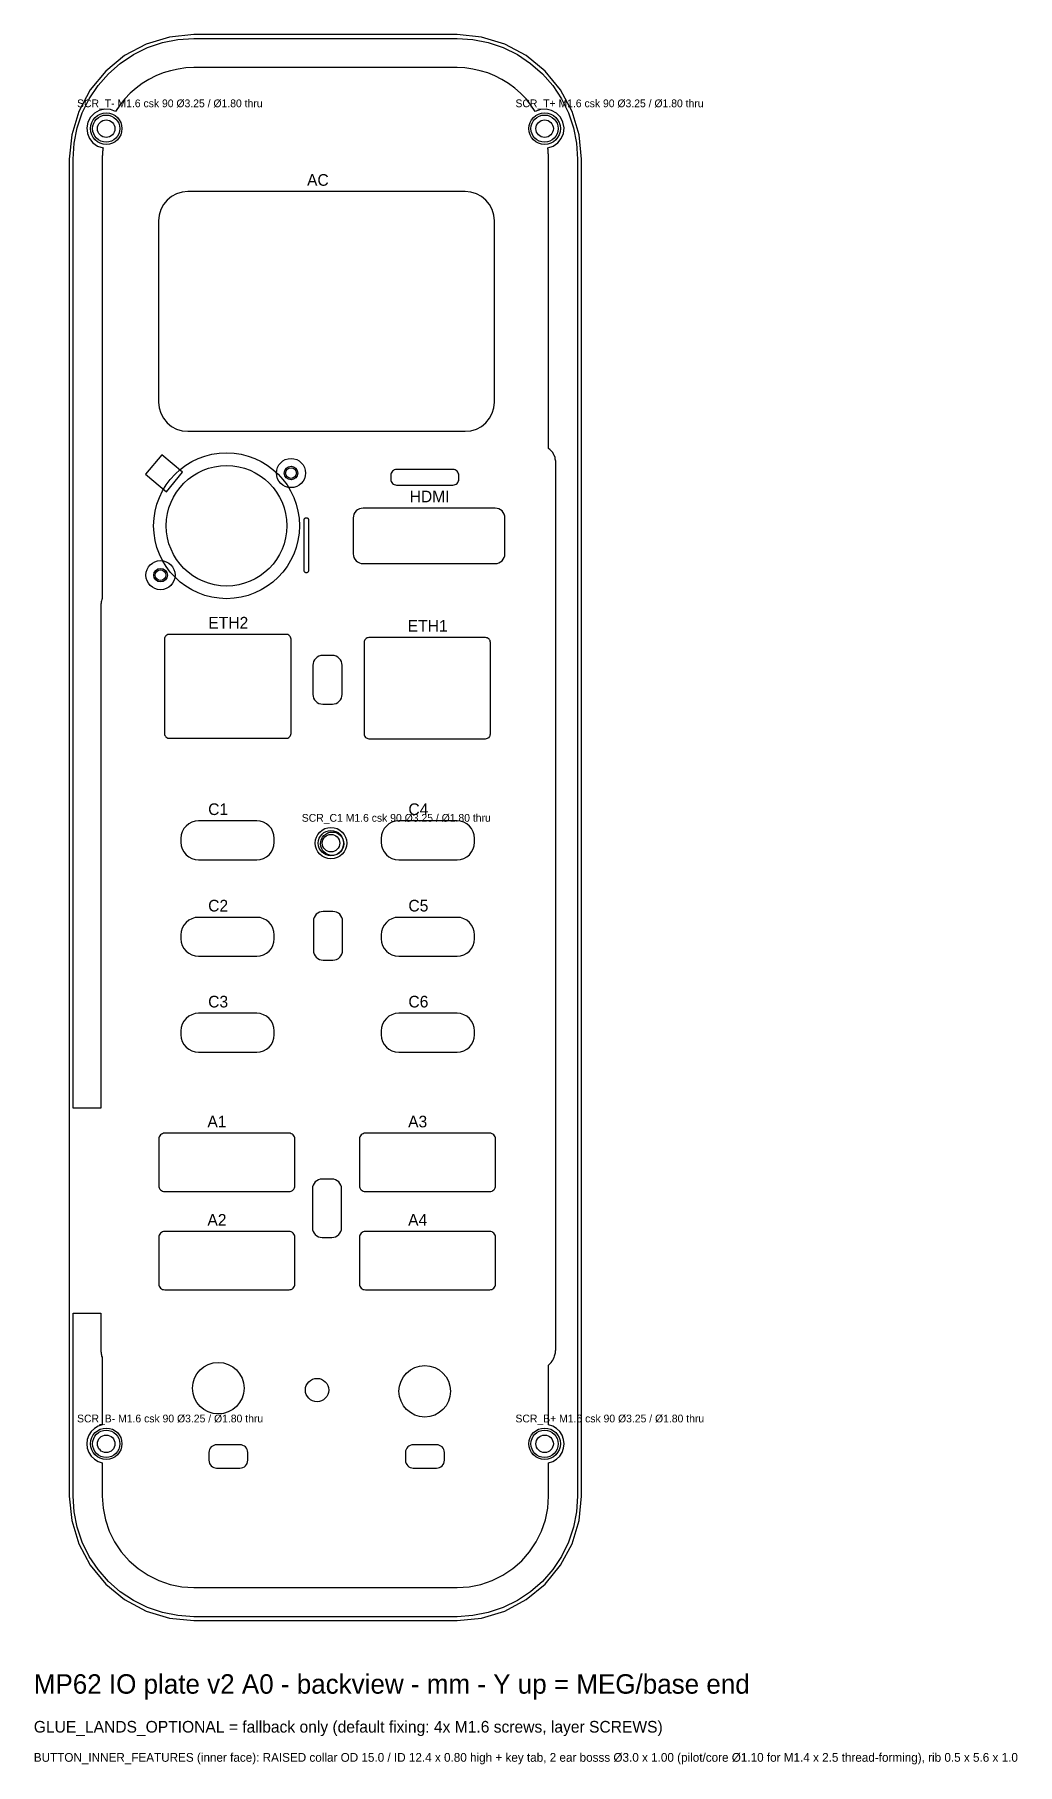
# Model space of a CAD drawing. Header units: metres. Extents: x 23 to 124, y -19 to 159.
import ezdxf

# ---------------------------------------------------------------- set-up
doc = ezdxf.new("R2010")
doc.units = ezdxf.units.M
for name, color, linetype in [('BUTTON_INNER_FEATURES', 7, 'Continuous'), ('GLUE_LANDS_OPTIONAL', 7, 'Continuous'), ('LIGHT_WINDOWS', 7, 'Continuous'), ('NOTES', 7, 'Continuous'), ('OPENINGS', 7, 'Continuous'), ('OUTLINE', 7, 'Continuous'), ('PINS', 7, 'Continuous'), ('SCREW_BOSSES', 7, 'Continuous'), ('SCREWS', 7, 'Continuous')]:
    doc.layers.add(name, color=color, linetype=linetype)

msp = doc.modelspace()

# ---------------------------------------------------------------- linework, layer by layer
at = {"layer": 'BUTTON_INNER_FEATURES'}
for points in [[(38.5, 113.61), (36.35, 115.41), (34.68, 113.41), (36.83, 111.61)], [(51.48, 108.7), (51.48, 108.74), (51.46, 108.78), (51.45, 108.81), (51.42, 108.84), (51.39, 108.87), (51.36, 108.88), (51.32, 108.9), (51.28, 108.9), (51.18, 108.9), (51.14, 108.9), (51.1, 108.88), (51.07, 108.87), (51.04, 108.84), (51.01, 108.81), (51, 108.78), (50.98, 108.74), (50.98, 108.7), (50.98, 103.5), (50.98, 103.46), (51, 103.42), (51.01, 103.39), (51.04, 103.36), (51.07, 103.33), (51.1, 103.32), (51.14, 103.3), (51.18, 103.3), (51.28, 103.3), (51.32, 103.3), (51.36, 103.32), (51.39, 103.33), (51.42, 103.36), (51.45, 103.39), (51.46, 103.42), (51.48, 103.46), (51.48, 103.5)]]:
    msp.add_lwpolyline(points, close=True, dxfattribs=at)
for centre, radius in [((43.02, 108.11), 7.5), ((43.02, 108.11), 6.2), ((49.65, 113.53), 1.5), ((49.65, 113.53), 0.55), ((36.23, 103.03), 1.5), ((36.23, 103.03), 0.55)]:
    msp.add_circle(centre, radius, dxfattribs=at)
at = {"layer": 'GLUE_LANDS_OPTIONAL'}
msp.add_lwpolyline([(27.24, 8.32), (27.24, 17.72), (27.24, 27.12), (28.66, 27.12), (30.08, 27.12), (30.08, 25.21), (30.08, 23.3), (30.08, 23.28), (30.08, 23.27), (30.09, 23.25), (30.09, 23.23), (30.09, 23.21), (30.09, 23.2), (30.09, 23.18), (30.1, 23.16), (30.1, 23.14), (30.11, 23.13), (30.11, 23.11), (30.12, 23.09), (30.13, 22.99), (30.13, 22.88), (30.14, 22.87), (30.14, 22.85), (30.14, 22.84), (30.14, 22.82), (30.14, 22.81), (30.15, 22.8), (30.15, 22.78), (30.16, 22.77), (30.16, 22.75), (30.16, 22.74), (30.17, 22.72), (30.17, 22.71), (30.21, 22.62), (30.24, 22.54), (30.24, 19.1), (30.24, 15.66), (29.81, 15.52), (29.42, 15.28), (29.09, 14.96), (28.84, 14.58), (28.69, 14.15), (28.64, 13.7), (28.69, 13.25), (28.84, 12.82), (29.09, 12.44), (29.42, 12.12), (29.81, 11.88), (30.24, 11.74), (30.24, 10.03), (30.24, 8.32), (30.32, 7.09), (30.56, 5.89), (30.96, 4.72), (31.5, 3.62), (32.18, 2.6), (32.99, 1.67), (33.92, 0.86), (34.94, 0.18), (36.04, -0.36), (37.21, -0.76), (38.41, -1), (39.64, -1.08), (53.19, -1.08), (66.74, -1.08), (67.97, -1), (69.17, -0.76), (70.34, -0.36), (71.44, 0.18), (72.46, 0.86), (73.39, 1.67), (74.2, 2.6), (74.88, 3.62), (75.42, 4.72), (75.82, 5.89), (76.06, 7.09), (76.14, 8.32), (76.14, 10.03), (76.14, 11.74), (76.57, 11.88), (76.96, 12.12), (77.29, 12.44), (77.53, 12.82), (77.69, 13.25), (77.74, 13.7), (77.69, 14.15), (77.53, 14.58), (77.29, 14.96), (76.96, 15.28), (76.57, 15.52), (76.14, 15.66), (76.14, 18.72), (76.14, 21.78), (76.27, 21.92), (76.41, 22.05), (76.42, 22.06), (76.42, 22.07), (76.43, 22.08), (76.44, 22.09), (76.45, 22.1), (76.46, 22.11), (76.46, 22.12), (76.47, 22.13), (76.48, 22.14), (76.48, 22.15), (76.49, 22.16), (76.5, 22.17), (76.57, 22.29), (76.65, 22.42), (76.65, 22.43), (76.66, 22.44), (76.67, 22.45), (76.67, 22.46), (76.67, 22.47), (76.68, 22.48), (76.69, 22.49), (76.69, 22.5), (76.69, 22.51), (76.7, 22.52), (76.7, 22.54), (76.71, 22.55), (76.77, 22.75), (76.83, 22.95), (76.83, 22.96), (76.84, 22.98), (76.84, 22.99), (76.85, 23.01), (76.85, 23.02), (76.85, 23.04), (76.85, 23.05), (76.86, 23.07), (76.86, 23.08), (76.86, 23.1), (76.86, 23.11), (76.86, 23.13), (76.86, 23.18), (76.86, 23.23), (76.86, 23.24), (76.87, 23.26), (76.87, 23.27), (76.87, 23.29), (76.87, 23.3), (76.88, 23.31), (76.88, 23.33), (76.88, 23.34), (76.88, 23.36), (76.88, 23.37), (76.88, 23.39), (76.88, 23.4), (76.88, 69.05), (76.88, 114.7), (76.88, 114.72), (76.88, 114.74), (76.88, 114.76), (76.88, 114.77), (76.88, 114.79), (76.87, 114.81), (76.87, 114.83), (76.86, 114.85), (76.86, 114.86), (76.86, 114.88), (76.85, 114.9), (76.84, 114.92), (76.84, 114.99), (76.83, 115.06), (76.83, 115.07), (76.83, 115.09), (76.82, 115.11), (76.82, 115.13), (76.81, 115.15), (76.81, 115.17), (76.81, 115.18), (76.8, 115.2), (76.79, 115.22), (76.78, 115.23), (76.78, 115.25), (76.77, 115.27), (76.69, 115.42), (76.62, 115.57), (76.61, 115.58), (76.61, 115.6), (76.6, 115.61), (76.59, 115.62), (76.58, 115.64), (76.57, 115.65), (76.56, 115.67), (76.55, 115.68), (76.54, 115.69), (76.53, 115.7), (76.52, 115.71), (76.51, 115.72), (76.41, 115.83), (76.31, 115.92), (76.3, 115.94), (76.28, 115.95), (76.27, 115.96), (76.26, 115.97), (76.25, 115.98), (76.23, 115.99), (76.22, 116), (76.21, 116.01), (76.19, 116.01), (76.18, 116.02), (76.17, 116.03), (76.15, 116.04), (76.15, 116.04), (76.14, 116.04), (76.14, 130.93), (76.14, 145.82), (76.14, 145.92), (76.14, 146.01), (76.14, 146.11), (76.13, 146.21), (76.13, 146.3), (76.12, 146.4), (76.12, 146.5), (76.11, 146.59), (76.1, 146.69), (76.09, 146.78), (76.08, 146.88), (76.07, 146.98), (76.62, 147.15), (77.1, 147.48), (77.46, 147.93), (77.68, 148.46), (77.74, 149.04), (77.63, 149.61), (77.36, 150.12), (76.96, 150.53), (76.45, 150.82), (75.89, 150.94), (75.31, 150.9), (74.77, 150.7), (74.33, 151.37), (73.83, 152), (73.27, 152.58), (72.67, 153.11), (72.03, 153.59), (71.35, 154.01), (70.63, 154.38), (69.89, 154.68), (69.12, 154.91), (68.34, 155.08), (67.54, 155.19), (66.74, 155.22), (53.19, 155.22), (39.64, 155.22), (38.84, 155.19), (38.04, 155.08), (37.26, 154.91), (36.49, 154.68), (35.75, 154.38), (35.03, 154.01), (34.35, 153.59), (33.71, 153.11), (33.11, 152.58), (32.55, 152), (32.05, 151.37), (31.61, 150.7), (31.07, 150.9), (30.49, 150.94), (29.93, 150.82), (29.42, 150.53), (29.02, 150.12), (28.75, 149.61), (28.64, 149.04), (28.7, 148.46), (28.92, 147.93), (29.28, 147.48), (29.76, 147.15), (30.31, 146.98), (30.3, 146.88), (30.29, 146.78), (30.28, 146.69), (30.27, 146.59), (30.26, 146.5), (30.26, 146.4), (30.25, 146.3), (30.25, 146.21), (30.24, 146.11), (30.24, 146.01), (30.24, 145.92), (30.24, 145.82), (30.24, 123.22), (30.24, 100.62), (30.2, 100.51), (30.15, 100.4), (30.14, 100.38), (30.14, 100.36), (30.13, 100.34), (30.13, 100.33), (30.12, 100.31), (30.12, 100.29), (30.12, 100.27), (30.11, 100.25), (30.11, 100.23), (30.11, 100.21), (30.11, 100.19), (30.11, 100.18), (30.11, 100.15), (30.11, 100.12), (30.1, 100.11), (30.1, 100.09), (30.1, 100.08), (30.09, 100.07), (30.09, 100.05), (30.09, 100.04), (30.09, 100.02), (30.09, 100.01), (30.09, 99.99), (30.08, 99.98), (30.08, 99.97), (30.08, 99.95), (30.08, 74.09), (30.08, 48.23), (28.66, 48.23), (27.24, 48.23), (27.24, 97.03), (27.24, 145.82), (27.35, 147.44), (27.66, 149.03), (28.18, 150.56), (28.9, 152.02), (29.8, 153.37), (30.87, 154.59), (32.09, 155.66), (33.44, 156.56), (34.9, 157.28), (36.43, 157.8), (38.02, 158.11), (39.64, 158.22), (53.19, 158.22), (66.74, 158.22), (68.36, 158.11), (69.95, 157.8), (71.48, 157.28), (72.94, 156.56), (74.29, 155.66), (75.51, 154.59), (76.58, 153.37), (77.48, 152.02), (78.2, 150.56), (78.72, 149.03), (79.03, 147.44), (79.14, 145.82), (79.14, 77.07), (79.14, 8.32), (79.03, 6.7), (78.72, 5.11), (78.2, 3.58), (77.48, 2.12), (76.58, 0.77), (75.51, -0.45), (74.29, -1.52), (72.94, -2.42), (71.48, -3.14), (69.95, -3.66), (68.36, -3.97), (66.74, -4.08), (53.19, -4.08), (39.64, -4.08), (38.02, -3.97), (36.43, -3.66), (34.9, -3.14), (33.44, -2.42), (32.09, -1.52), (30.87, -0.45), (29.8, 0.77), (28.9, 2.12), (28.18, 3.58), (27.66, 5.11), (27.35, 6.7)], close=True, dxfattribs=at)
at = {"layer": 'LIGHT_WINDOWS'}
for points in [[(66.91, 113.29), (66.9, 113.41), (66.86, 113.52), (66.81, 113.63), (66.73, 113.72), (66.64, 113.79), (66.54, 113.85), (66.43, 113.88), (66.31, 113.89), (60.51, 113.89), (60.39, 113.88), (60.28, 113.85), (60.18, 113.79), (60.09, 113.72), (60.01, 113.63), (59.96, 113.52), (59.92, 113.41), (59.91, 113.29), (59.91, 112.89), (59.92, 112.78), (59.96, 112.66), (60.01, 112.56), (60.09, 112.47), (60.18, 112.4), (60.28, 112.34), (60.39, 112.31), (60.51, 112.29), (66.31, 112.29), (66.43, 112.31), (66.54, 112.34), (66.64, 112.4), (66.73, 112.47), (66.81, 112.56), (66.86, 112.66), (66.9, 112.78), (66.91, 112.89)], [(54.91, 93.77), (54.89, 93.96), (54.83, 94.15), (54.74, 94.32), (54.61, 94.47), (54.46, 94.6), (54.29, 94.69), (54.1, 94.75), (53.91, 94.77), (52.91, 94.77), (52.71, 94.75), (52.52, 94.69), (52.35, 94.6), (52.2, 94.47), (52.07, 94.32), (51.98, 94.15), (51.93, 93.96), (51.91, 93.77), (51.91, 90.77), (51.93, 90.57), (51.98, 90.38), (52.07, 90.21), (52.2, 90.06), (52.35, 89.94), (52.52, 89.84), (52.71, 89.79), (52.91, 89.77), (53.91, 89.77), (54.1, 89.79), (54.29, 89.84), (54.46, 89.94), (54.61, 90.06), (54.74, 90.21), (54.83, 90.38), (54.89, 90.57), (54.91, 90.77)], [(54.96, 67.44), (54.94, 67.64), (54.88, 67.82), (54.79, 68), (54.67, 68.15), (54.52, 68.27), (54.34, 68.36), (54.16, 68.42), (53.96, 68.44), (52.96, 68.44), (52.77, 68.42), (52.58, 68.36), (52.41, 68.27), (52.25, 68.15), (52.13, 68), (52.04, 67.82), (51.98, 67.64), (51.96, 67.44), (51.96, 64.44), (51.98, 64.25), (52.04, 64.06), (52.13, 63.89), (52.25, 63.73), (52.41, 63.61), (52.58, 63.52), (52.77, 63.46), (52.96, 63.44), (53.96, 63.44), (54.16, 63.46), (54.34, 63.52), (54.52, 63.61), (54.67, 63.73), (54.79, 63.89), (54.88, 64.06), (54.94, 64.25), (54.96, 64.44)], [(54.85, 39.92), (54.84, 40.12), (54.78, 40.3), (54.69, 40.48), (54.56, 40.63), (54.41, 40.75), (54.24, 40.84), (54.05, 40.9), (53.85, 40.92), (52.85, 40.92), (52.66, 40.9), (52.47, 40.84), (52.3, 40.75), (52.15, 40.63), (52.02, 40.48), (51.93, 40.3), (51.87, 40.12), (51.85, 39.92), (51.85, 35.92), (51.87, 35.72), (51.93, 35.54), (52.02, 35.36), (52.15, 35.21), (52.3, 35.09), (52.47, 35), (52.66, 34.94), (52.85, 34.92), (53.85, 34.92), (54.05, 34.94), (54.24, 35), (54.41, 35.09), (54.56, 35.21), (54.69, 35.36), (54.78, 35.54), (54.84, 35.72), (54.85, 35.92)], [(45.2, 12.8), (45.19, 12.96), (45.14, 13.11), (45.07, 13.25), (44.97, 13.37), (44.85, 13.47), (44.71, 13.54), (44.56, 13.59), (44.4, 13.6), (42, 13.6), (41.85, 13.59), (41.7, 13.54), (41.56, 13.47), (41.44, 13.37), (41.34, 13.25), (41.26, 13.11), (41.22, 12.96), (41.2, 12.8), (41.2, 12), (41.22, 11.84), (41.26, 11.69), (41.34, 11.56), (41.44, 11.44), (41.56, 11.34), (41.7, 11.26), (41.85, 11.22), (42, 11.2), (44.4, 11.2), (44.56, 11.22), (44.71, 11.26), (44.85, 11.34), (44.97, 11.44), (45.07, 11.56), (45.14, 11.69), (45.19, 11.84), (45.2, 12)], [(65.43, 12.8), (65.41, 12.96), (65.37, 13.11), (65.29, 13.25), (65.19, 13.37), (65.07, 13.47), (64.93, 13.54), (64.78, 13.59), (64.63, 13.6), (62.23, 13.6), (62.07, 13.59), (61.92, 13.54), (61.78, 13.47), (61.66, 13.37), (61.56, 13.25), (61.49, 13.11), (61.44, 12.96), (61.43, 12.8), (61.43, 12), (61.44, 11.84), (61.49, 11.69), (61.56, 11.56), (61.66, 11.44), (61.78, 11.34), (61.92, 11.26), (62.07, 11.22), (62.23, 11.2), (64.63, 11.2), (64.78, 11.22), (64.93, 11.26), (65.07, 11.34), (65.19, 11.44), (65.29, 11.56), (65.37, 11.69), (65.41, 11.84), (65.43, 12)]]:
    msp.add_lwpolyline(points, close=True, dxfattribs=at)
at = {"layer": 'OPENINGS'}
for points in [[(70.57, 139.47), (70.52, 140.06), (70.35, 140.62), (70.07, 141.14), (69.7, 141.6), (69.24, 141.97), (68.72, 142.25), (68.16, 142.42), (67.57, 142.47), (39.02, 142.47), (38.44, 142.42), (37.88, 142.25), (37.36, 141.97), (36.9, 141.6), (36.53, 141.14), (36.25, 140.62), (36.08, 140.06), (36.02, 139.47), (36.02, 120.83), (36.08, 120.24), (36.25, 119.68), (36.53, 119.16), (36.9, 118.7), (37.36, 118.33), (37.88, 118.05), (38.44, 117.88), (39.02, 117.83), (67.57, 117.83), (68.16, 117.88), (68.72, 118.05), (69.24, 118.33), (69.7, 118.7), (70.07, 119.16), (70.35, 119.68), (70.52, 120.24), (70.57, 120.83)], [(71.66, 108.92), (71.64, 109.11), (71.58, 109.3), (71.49, 109.47), (71.37, 109.63), (71.21, 109.75), (71.04, 109.84), (70.85, 109.9), (70.66, 109.92), (57.06, 109.92), (56.86, 109.9), (56.68, 109.84), (56.5, 109.75), (56.35, 109.63), (56.23, 109.47), (56.13, 109.3), (56.08, 109.11), (56.06, 108.92), (56.06, 105.22), (56.08, 105.02), (56.13, 104.84), (56.23, 104.66), (56.35, 104.51), (56.5, 104.39), (56.68, 104.3), (56.86, 104.24), (57.06, 104.22), (70.66, 104.22), (70.85, 104.24), (71.04, 104.3), (71.21, 104.39), (71.37, 104.51), (71.49, 104.66), (71.58, 104.84), (71.64, 105.02), (71.66, 105.22)], [(49.65, 96.44), (49.64, 96.54), (49.61, 96.64), (49.56, 96.72), (49.5, 96.8), (49.42, 96.86), (49.34, 96.91), (49.24, 96.94), (49.15, 96.94), (37.15, 96.94), (37.05, 96.94), (36.95, 96.91), (36.87, 96.86), (36.79, 96.8), (36.73, 96.72), (36.68, 96.64), (36.65, 96.54), (36.65, 96.44), (36.65, 86.75), (36.65, 86.65), (36.68, 86.55), (36.73, 86.47), (36.79, 86.39), (36.87, 86.33), (36.95, 86.28), (37.05, 86.25), (37.15, 86.25), (49.15, 86.25), (49.24, 86.25), (49.34, 86.28), (49.42, 86.33), (49.5, 86.39), (49.56, 86.47), (49.61, 86.55), (49.64, 86.65), (49.65, 86.75)], [(70.16, 96.11), (70.15, 96.2), (70.13, 96.3), (70.08, 96.38), (70.02, 96.46), (69.94, 96.52), (69.86, 96.57), (69.76, 96.6), (69.66, 96.61), (57.66, 96.61), (57.57, 96.6), (57.47, 96.57), (57.39, 96.52), (57.31, 96.46), (57.25, 96.38), (57.2, 96.3), (57.17, 96.2), (57.16, 96.11), (57.16, 86.71), (57.17, 86.61), (57.2, 86.52), (57.25, 86.43), (57.31, 86.35), (57.39, 86.29), (57.47, 86.25), (57.57, 86.22), (57.66, 86.21), (69.66, 86.21), (69.76, 86.22), (69.86, 86.25), (69.94, 86.29), (70.02, 86.35), (70.08, 86.43), (70.13, 86.52), (70.15, 86.61), (70.16, 86.71)], [(47.93, 75.96), (47.9, 76.31), (47.79, 76.65), (47.63, 76.96), (47.4, 77.23), (47.13, 77.45), (46.82, 77.62), (46.48, 77.72), (46.13, 77.76), (40.13, 77.76), (39.78, 77.72), (39.44, 77.62), (39.13, 77.45), (38.86, 77.23), (38.63, 76.96), (38.47, 76.65), (38.36, 76.31), (38.33, 75.96), (38.33, 75.56), (38.36, 75.21), (38.47, 74.87), (38.63, 74.56), (38.86, 74.28), (39.13, 74.06), (39.44, 73.89), (39.78, 73.79), (40.13, 73.76), (46.13, 73.76), (46.48, 73.79), (46.82, 73.89), (47.13, 74.06), (47.4, 74.28), (47.63, 74.56), (47.79, 74.87), (47.9, 75.21), (47.93, 75.56)], [(68.53, 75.96), (68.5, 76.31), (68.39, 76.65), (68.23, 76.96), (68, 77.23), (67.73, 77.45), (67.42, 77.62), (67.08, 77.72), (66.73, 77.76), (60.73, 77.76), (60.38, 77.72), (60.04, 77.62), (59.73, 77.45), (59.46, 77.23), (59.23, 76.96), (59.07, 76.65), (58.96, 76.31), (58.93, 75.96), (58.93, 75.56), (58.96, 75.21), (59.07, 74.87), (59.23, 74.56), (59.46, 74.28), (59.73, 74.06), (60.04, 73.89), (60.38, 73.79), (60.73, 73.76), (66.73, 73.76), (67.08, 73.79), (67.42, 73.89), (67.73, 74.06), (68, 74.28), (68.23, 74.56), (68.39, 74.87), (68.5, 75.21), (68.53, 75.56)], [(47.93, 66.04), (47.9, 66.39), (47.79, 66.73), (47.63, 67.04), (47.4, 67.31), (47.13, 67.54), (46.82, 67.7), (46.48, 67.81), (46.13, 67.84), (40.13, 67.84), (39.78, 67.81), (39.44, 67.7), (39.13, 67.54), (38.86, 67.31), (38.63, 67.04), (38.47, 66.73), (38.36, 66.39), (38.33, 66.04), (38.33, 65.64), (38.36, 65.29), (38.47, 64.95), (38.63, 64.64), (38.86, 64.37), (39.13, 64.14), (39.44, 63.98), (39.78, 63.87), (40.13, 63.84), (46.13, 63.84), (46.48, 63.87), (46.82, 63.98), (47.13, 64.14), (47.4, 64.37), (47.63, 64.64), (47.79, 64.95), (47.9, 65.29), (47.93, 65.64)], [(68.53, 66.04), (68.5, 66.39), (68.39, 66.73), (68.23, 67.04), (68, 67.31), (67.73, 67.54), (67.42, 67.7), (67.08, 67.81), (66.73, 67.84), (60.73, 67.84), (60.38, 67.81), (60.04, 67.7), (59.73, 67.54), (59.46, 67.31), (59.23, 67.04), (59.07, 66.73), (58.96, 66.39), (58.93, 66.04), (58.93, 65.64), (58.96, 65.29), (59.07, 64.95), (59.23, 64.64), (59.46, 64.37), (59.73, 64.14), (60.04, 63.98), (60.38, 63.87), (60.73, 63.84), (66.73, 63.84), (67.08, 63.87), (67.42, 63.98), (67.73, 64.14), (68, 64.37), (68.23, 64.64), (68.39, 64.95), (68.5, 65.29), (68.53, 65.64)], [(47.93, 56.17), (47.9, 56.52), (47.79, 56.86), (47.63, 57.17), (47.4, 57.44), (47.13, 57.67), (46.82, 57.83), (46.48, 57.94), (46.13, 57.97), (40.13, 57.97), (39.78, 57.94), (39.44, 57.83), (39.13, 57.67), (38.86, 57.44), (38.63, 57.17), (38.47, 56.86), (38.36, 56.52), (38.33, 56.17), (38.33, 55.77), (38.36, 55.42), (38.47, 55.08), (38.63, 54.77), (38.86, 54.5), (39.13, 54.28), (39.44, 54.11), (39.78, 54.01), (40.13, 53.97), (46.13, 53.97), (46.48, 54.01), (46.82, 54.11), (47.13, 54.28), (47.4, 54.5), (47.63, 54.77), (47.79, 55.08), (47.9, 55.42), (47.93, 55.77)], [(68.53, 56.17), (68.5, 56.52), (68.39, 56.86), (68.23, 57.17), (68, 57.44), (67.73, 57.67), (67.42, 57.83), (67.08, 57.94), (66.73, 57.97), (60.73, 57.97), (60.38, 57.94), (60.04, 57.83), (59.73, 57.67), (59.46, 57.44), (59.23, 57.17), (59.07, 56.86), (58.96, 56.52), (58.93, 56.17), (58.93, 55.77), (58.96, 55.42), (59.07, 55.08), (59.23, 54.77), (59.46, 54.5), (59.73, 54.28), (60.04, 54.11), (60.38, 54.01), (60.73, 53.97), (66.73, 53.97), (67.08, 54.01), (67.42, 54.11), (67.73, 54.28), (68, 54.5), (68.23, 54.77), (68.39, 55.08), (68.5, 55.42), (68.53, 55.77)], [(50.05, 45.04), (50.04, 45.16), (50.01, 45.27), (49.95, 45.37), (49.88, 45.46), (49.79, 45.54), (49.68, 45.59), (49.57, 45.63), (49.45, 45.64), (36.66, 45.64), (36.54, 45.63), (36.43, 45.59), (36.32, 45.54), (36.23, 45.46), (36.16, 45.37), (36.1, 45.27), (36.07, 45.16), (36.05, 45.04), (36.05, 40.24), (36.07, 40.12), (36.1, 40.01), (36.16, 39.9), (36.23, 39.81), (36.32, 39.74), (36.43, 39.68), (36.54, 39.65), (36.66, 39.64), (49.45, 39.64), (49.57, 39.65), (49.68, 39.68), (49.79, 39.74), (49.88, 39.81), (49.95, 39.9), (50.01, 40.01), (50.04, 40.12), (50.05, 40.24)], [(70.7, 45.04), (70.69, 45.16), (70.65, 45.27), (70.6, 45.37), (70.52, 45.46), (70.43, 45.54), (70.33, 45.59), (70.21, 45.63), (70.1, 45.64), (57.3, 45.64), (57.18, 45.63), (57.07, 45.59), (56.96, 45.54), (56.87, 45.46), (56.8, 45.37), (56.74, 45.27), (56.71, 45.16), (56.7, 45.04), (56.7, 40.24), (56.71, 40.12), (56.74, 40.01), (56.8, 39.9), (56.87, 39.81), (56.96, 39.74), (57.07, 39.68), (57.18, 39.65), (57.3, 39.64), (70.1, 39.64), (70.21, 39.65), (70.33, 39.68), (70.43, 39.74), (70.52, 39.81), (70.6, 39.9), (70.65, 40.01), (70.69, 40.12), (70.7, 40.24)], [(50.05, 34.93), (50.04, 35.05), (50.01, 35.16), (49.95, 35.27), (49.88, 35.36), (49.79, 35.43), (49.68, 35.49), (49.57, 35.52), (49.45, 35.53), (36.66, 35.53), (36.54, 35.52), (36.43, 35.49), (36.32, 35.43), (36.23, 35.36), (36.16, 35.27), (36.1, 35.16), (36.07, 35.05), (36.05, 34.93), (36.05, 30.13), (36.07, 30.02), (36.1, 29.91), (36.16, 29.8), (36.23, 29.71), (36.32, 29.64), (36.43, 29.58), (36.54, 29.55), (36.66, 29.53), (49.45, 29.53), (49.57, 29.55), (49.68, 29.58), (49.79, 29.64), (49.88, 29.71), (49.95, 29.8), (50.01, 29.91), (50.04, 30.02), (50.05, 30.13)], [(70.7, 34.93), (70.69, 35.05), (70.65, 35.16), (70.6, 35.27), (70.52, 35.36), (70.43, 35.43), (70.33, 35.49), (70.21, 35.52), (70.1, 35.53), (57.3, 35.53), (57.18, 35.52), (57.07, 35.49), (56.96, 35.43), (56.87, 35.36), (56.8, 35.27), (56.74, 35.16), (56.71, 35.05), (56.7, 34.93), (56.7, 30.13), (56.71, 30.02), (56.74, 29.91), (56.8, 29.8), (56.87, 29.71), (56.96, 29.64), (57.07, 29.58), (57.18, 29.55), (57.3, 29.53), (70.1, 29.53), (70.21, 29.55), (70.33, 29.58), (70.43, 29.64), (70.52, 29.71), (70.6, 29.8), (70.65, 29.91), (70.69, 30.02), (70.7, 30.13)]]:
    msp.add_lwpolyline(points, close=True, dxfattribs=at)
for centre, radius in [((43.02, 108.11), 6.2), ((42.17, 19.42), 2.65), ((63.41, 19.1), 2.65)]:
    msp.add_circle(centre, radius, dxfattribs=at)
at = {"layer": 'OUTLINE'}
msp.add_lwpolyline([(79.54, 145.82), (79.29, 148.32), (78.57, 150.72), (77.38, 152.93), (75.79, 154.87), (73.85, 156.46), (71.64, 157.65), (69.24, 158.37), (66.74, 158.62), (39.64, 158.62), (37.14, 158.37), (34.74, 157.65), (32.53, 156.46), (30.59, 154.87), (29, 152.93), (27.81, 150.72), (27.09, 148.32), (26.84, 145.82), (26.84, 8.32), (27.09, 5.82), (27.81, 3.42), (29, 1.21), (30.59, -0.73), (32.53, -2.32), (34.74, -3.51), (37.14, -4.23), (39.64, -4.48), (66.74, -4.48), (69.24, -4.23), (71.64, -3.51), (73.85, -2.32), (75.79, -0.73), (77.38, 1.21), (78.57, 3.42), (79.29, 5.82), (79.54, 8.32)], close=True, dxfattribs=at)
at = {"layer": 'PINS'}
for centre, radius in [((49.65, 113.53), 0.7), ((36.23, 103.03), 0.7), ((53.89, 75.41), 1.2), ((52.33, 19.23), 1.2)]:
    msp.add_circle(centre, radius, dxfattribs=at)
at = {"layer": 'SCREW_BOSSES'}
for centre, radius in [((30.64, 148.95), 1.4), ((75.74, 148.95), 1.4), ((53.76, 75.47), 1.3), ((30.64, 13.7), 1.4), ((75.74, 13.7), 1.4)]:
    msp.add_circle(centre, radius, dxfattribs=at)
at = {"layer": 'SCREWS'}
for centre, radius in [((30.64, 148.95), 1.62), ((30.64, 148.95), 0.9), ((75.74, 148.95), 1.62), ((75.74, 148.95), 0.9), ((53.76, 75.47), 1.62), ((53.76, 75.47), 0.9), ((30.64, 13.7), 1.62), ((30.64, 13.7), 0.9), ((75.74, 13.7), 1.62), ((75.74, 13.7), 0.9)]:
    msp.add_circle(centre, radius, dxfattribs=at)

# ---------------------------------------------------------------- texts
at = {"layer": 'NOTES'}
for s, height, p in [('SCR_T- M1.6 csk 90 Ø3.25 / Ø1.80 thru', 0.8, (27.64, 151.15)), ('SCR_T+ M1.6 csk 90 Ø3.25 / Ø1.80 thru', 0.8, (72.74, 151.15)), ('AC', 1.2, (51.3, 143.07)), ('HDMI', 1.2, (61.86, 110.52)), ('ETH2', 1.2, (41.15, 97.54)), ('ETH1', 1.2, (61.66, 97.21)), ('C1', 1.2, (41.13, 78.36)), ('SCR_C1 M1.6 csk 90 Ø3.25 / Ø1.80 thru', 0.8, (50.76, 77.67)), ('C4', 1.2, (61.73, 78.36)), ('C2', 1.2, (41.13, 68.44)), ('C5', 1.2, (61.73, 68.44)), ('C3', 1.2, (41.13, 58.57)), ('C6', 1.2, (61.73, 58.57)), ('A1', 1.2, (41.05, 46.24)), ('A3', 1.2, (61.7, 46.24)), ('A2', 1.2, (41.05, 36.13)), ('A4', 1.2, (61.7, 36.13)), ('SCR_B- M1.6 csk 90 Ø3.25 / Ø1.80 thru', 0.8, (27.64, 15.9)), ('SCR_B+ M1.6 csk 90 Ø3.25 / Ø1.80 thru', 0.8, (72.74, 15.9)), ('MP62 IO plate v2 A0 - backview - mm - Y up = MEG/base end', 2, (23.19, -12)), ('GLUE_LANDS_OPTIONAL = fallback only (default fixing: 4x M1.6 screws, layer SCREWS)', 1.2, (23.19, -16)), ('BUTTON_INNER_FEATURES (inner face): RAISED collar OD 15.0 / ID 12.4 x 0.80 high + key tab, 2 ear bosss Ø3.0 x 1.00 (pilot/core Ø1.10 for M1.4 x 2.5 thread-forming), rib 0.5 x 5.6 x 1.0', 0.9, (23.19, -19))]:
    msp.add_text(s, height=height, dxfattribs=at).set_placement(p)

doc.saveas('drawing.dxf')
